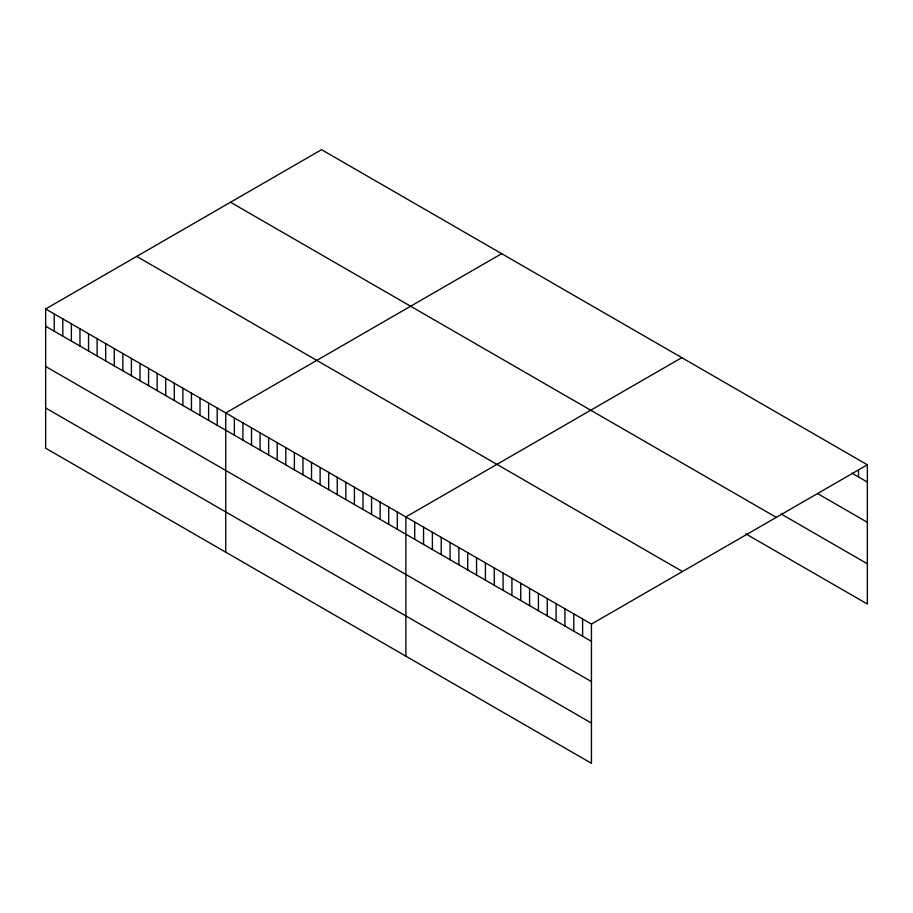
<?xml version="1.0" encoding="UTF-8"?>
<svg xmlns="http://www.w3.org/2000/svg" width="913" height="913" viewBox="0 0 913 913"><rect width="100%" height="100%" fill="white"/><g stroke="black" fill="none" stroke-linecap="round" stroke-linejoin="round"><path stroke-width="1.37" d="M45.65 308.971L591.441 624.081L591.441 763.325L45.65 448.203L45.65 308.971L321.559 149.675L867.35 464.797L867.35 604.029L745.841 533.877M501.671 253.666L225.762 412.961L225.762 552.194M681.783 357.656L405.874 516.941L405.874 656.185M591.441 624.081L867.35 464.797M851.886 473.128L867.35 482.053M817.649 493.613L867.35 522.304M781.197 514.03L867.35 563.778M230.51 202.241L776.301 517.363M136.699 256.405L682.49 571.515M45.65 326.238L591.441 641.348M45.65 366.49L591.441 681.6M45.65 407.963L591.441 723.073M858.517 470.309L858.517 476.951M582.608 618.98L582.608 636.247M573.775 613.878L573.775 631.145M564.93 608.777L564.93 626.044M556.097 603.676L556.097 620.943M547.264 598.574L547.264 615.841M538.43 593.473L538.43 610.74M529.586 588.371L529.586 605.639M520.752 583.27L520.752 600.537M511.919 578.169L511.919 595.436M503.074 573.067L503.074 590.334M494.241 567.966L494.241 585.233M485.408 562.865L485.408 580.132M476.563 557.763L476.563 575.019M467.73 552.662L467.73 569.917M458.897 547.56L458.897 564.816M450.063 542.459L450.063 559.715M441.219 537.358L441.219 554.613M432.385 532.256L432.385 549.512M423.552 527.155L423.552 544.41M414.707 522.053L414.707 539.309M397.303 511.999L397.303 529.255M388.721 507.046L388.721 524.302M380.139 502.093L380.139 519.36M371.568 497.14L371.568 514.407M362.986 492.187L362.986 509.454M354.415 487.234L354.415 504.501M345.833 482.281L345.833 499.548M337.262 477.328L337.262 494.595M328.68 472.375L328.68 489.642M320.109 467.433L320.109 484.689M311.527 462.48L311.527 479.736M302.956 457.527L302.956 474.794M294.374 452.574L294.374 469.841M285.803 447.621L285.803 464.888M277.221 442.668L277.221 459.935M268.65 437.715L268.65 454.982M260.068 432.762L260.068 450.029M251.497 427.809L251.497 445.076M242.915 422.867L242.915 440.123M234.344 417.914L234.344 435.17M217.191 408.008L217.191 425.275M208.609 403.055L208.609 420.322M200.027 398.102L200.027 415.369M191.456 393.149L191.456 410.416M182.874 388.196L182.874 405.463M174.303 383.243L174.303 400.51M165.721 378.302L165.721 395.557M157.15 373.349L157.15 390.604M148.568 368.396L148.568 385.663M139.997 363.442L139.997 380.71M131.415 358.489L131.415 375.757M122.844 353.536L122.844 370.804M114.262 348.583L114.262 365.851M105.691 343.63L105.691 360.897M97.109 338.677L97.109 355.944M88.538 333.736L88.538 350.991M79.956 328.783L79.956 346.038M71.385 323.83L71.385 341.097M62.803 318.877L62.803 336.144M54.232 313.924L54.232 331.191"/></g></svg>
